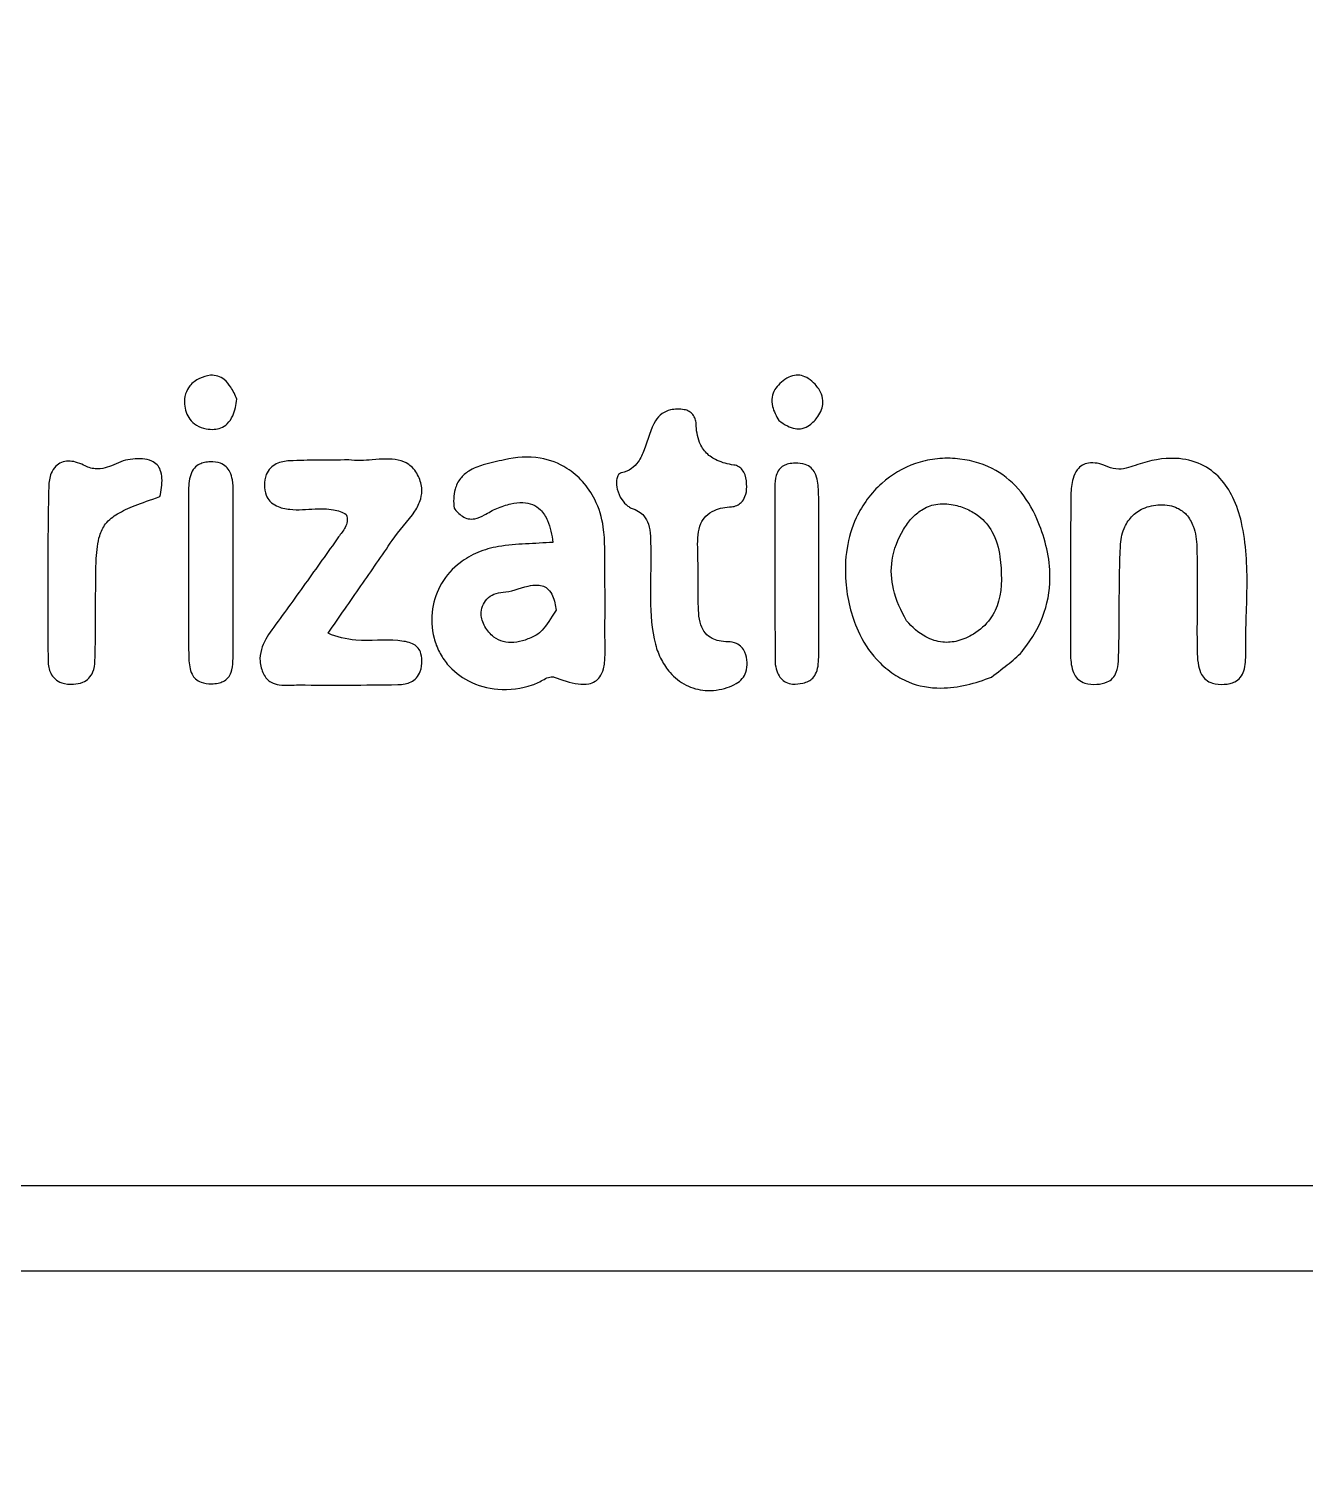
# Model space of a CAD drawing. Header units: millimetres. Extents: x 2.6 to 86.5, y 0.9 to 53.3.
# Drawn here: x 18.772 to 22.526, y 9.549 to 13.784 of the extents above; entities that cross this region are included whole.
import ezdxf

# ---------------------------------------------------------------- set-up
doc = ezdxf.new("R2010")
doc.units = ezdxf.units.MM
doc.layers.get('0').update_dxf_attribs({"linetype": 'CONTINUOUS'})

msp = doc.modelspace()

# ---------------------------------------------------------------- linework, layer by layer
for points in [[(4.7363, 52.7133), (52.0401, 52.7133, 1), (52.0401, 52.9633), (4.7363, 52.9633, 0.414214), (2.6113, 50.8383), (2.6113, 3.2044, 0.414214), (4.7363, 1.0794), (42.4345, 1.0794, 1), (42.4345, 1.3294), (4.7363, 1.3294, -0.414214), (2.8613, 3.2044), (2.8613, 10.9025, 0.30371), (4.0168, 10.1293), (23.9106, 10.1293, 0.414214), (25.1606, 11.3793), (25.1606, 33.4383, 0.414214), (23.9106, 34.6883), (4.0168, 34.6883, 0.30371), (2.8613, 33.9151), (2.8613, 50.8383, -0.414214)], [(23.9106, 10.3793), (4.0168, 10.3793, -0.414214), (3.0168, 11.3793), (3.0168, 33.4383, -0.414214), (4.0168, 34.4383), (23.9106, 34.4383, -0.414214), (24.9106, 33.4383), (24.9106, 11.3793, -0.414214)]]:
    msp.add_lwpolyline(points, format="xyb", close=True)
for points, knots in [([(19.2743, 12.7547), (19.2688, 12.7521), (19.2636, 12.7489), (19.2541, 12.7417), (19.2499, 12.7376), (19.2403, 12.7261), (19.236, 12.7181), (19.2302, 12.6997), (19.2293, 12.6896), (19.2302, 12.6794)], [-0.009389967, -0.009389967, -0.009389967, -0.009389967, -0.007563828, -0.007563828, -0.005805383, -0.005805383, -0.003063871, -0.003063871, 0, 0, 0, 0]), ([(19.3842, 12.6941), (19.3792, 12.7061), (19.3733, 12.7186), (19.3607, 12.7376), (19.3544, 12.7453), (19.3414, 12.7558), (19.3353, 12.7593), (19.3214, 12.7639), (19.314, 12.7646), (19.2954, 12.7632), (19.2843, 12.7595), (19.2743, 12.7547)], [-0.01454109, -0.01454109, -0.01454109, -0.01454109, -0.01061822, -0.01061822, -0.00772365, -0.00772365, -0.00560938, -0.00560938, -0.00334898, -0.00334898, 0, 0, 0, 0]), ([(21.0015, 12.7552), (20.9941, 12.7507), (20.9869, 12.7455), (20.975, 12.7344), (20.97, 12.7285), (20.962, 12.7151), (20.9592, 12.7078), (20.9565, 12.6908), (20.9572, 12.6817), (20.9628, 12.6581), (20.9702, 12.6439), (20.9784, 12.6314)], [-0.01451699, -0.01451699, -0.01451699, -0.01451699, -0.01192327, -0.01192327, -0.00963472, -0.00963472, -0.0072578, -0.0072578, -0.00448949, -0.00448949, 0, 0, 0, 0]), ([(21.0843, 12.7376), (21.0785, 12.7439), (21.0719, 12.7498), (21.0584, 12.7584), (21.0516, 12.7615), (21.0377, 12.7647), (21.031, 12.7649), (21.0162, 12.7626), (21.0085, 12.7595), (21.0015, 12.7552)], [-0.009331667, -0.009331667, -0.009331667, -0.009331667, -0.006753479, -0.006753479, -0.004521427, -0.004521427, -0.002479869, -0.002479869, 0, 0, 0, 0]), ([(21.0928, 12.6429), (21.0973, 12.6492), (21.1011, 12.656), (21.1061, 12.6699), (21.1075, 12.6766), (21.1079, 12.6921), (21.1063, 12.7004), (21.099, 12.7193), (21.0923, 12.7291), (21.0843, 12.7376)], [-0.01048718, -0.01048718, -0.01048718, -0.01048718, -0.00815901, -0.00815901, -0.00607184, -0.00607184, -0.00349734, -0.00349734, 0, 0, 0, 0]), ([(19.2302, 12.6794), (19.2309, 12.6712), (19.2326, 12.6631), (19.2378, 12.6482), (19.2413, 12.6414), (19.2511, 12.6279), (19.2576, 12.6218), (19.2739, 12.6116), (19.2836, 12.6082), (19.2938, 12.6066)], [-0.01055003, -0.01055003, -0.01055003, -0.01055003, -0.00808825, -0.00808825, -0.00579255, -0.00579255, -0.00308259, -0.00308259, 0, 0, 0, 0]), ([(19.2938, 12.6066), (19.3015, 12.6053), (19.3095, 12.6047), (19.3241, 12.6057), (19.3307, 12.607), (19.3441, 12.6122), (19.3504, 12.6163), (19.3627, 12.6282), (19.3679, 12.6363), (19.3787, 12.66), (19.3822, 12.6777), (19.3842, 12.6941)], [-0.01441524, -0.01441524, -0.01441524, -0.01441524, -0.0120624, -0.0120624, -0.01005225, -0.01005225, -0.00778134, -0.00778134, -0.00494446, -0.00494446, 0, 0, 0, 0]), ([(20.6997, 12.663), (20.6863, 12.6648), (20.6722, 12.6652), (20.6503, 12.6601), (20.6422, 12.6566), (20.627, 12.6457), (20.6207, 12.6386), (20.6001, 12.6066), (20.5932, 12.5739), (20.5775, 12.5324), (20.5718, 12.5199), (20.5585, 12.5015), (20.5521, 12.4948), (20.5356, 12.4834), (20.5259, 12.4795), (20.5155, 12.4773)], [-0.03015481, -0.03015481, -0.03015481, -0.03015481, -0.02564763, -0.02564763, -0.02264094, -0.02264094, -0.019425, -0.019425, -0.00997522, -0.00997522, -0.00601168, -0.00601168, -0.00318468, -0.00318468, 0, 0, 0, 0]), ([(20.7347, 12.6217), (20.7346, 12.6265), (20.7337, 12.6313), (20.7304, 12.6404), (20.7281, 12.6446), (20.7219, 12.6523), (20.7181, 12.6556), (20.7094, 12.6606), (20.7047, 12.6623), (20.6997, 12.663)], [-0.005920125, -0.005920125, -0.005920125, -0.005920125, -0.004464418, -0.004464418, -0.003022826, -0.003022826, -0.001516297, -0.001516297, 0, 0, 0, 0]), ([(20.8452, 12.5002), (20.8286, 12.5026), (20.8115, 12.5068), (20.7848, 12.5192), (20.7744, 12.526), (20.7564, 12.5442), (20.7496, 12.5549), (20.7378, 12.5841), (20.7352, 12.6032), (20.7347, 12.6217)], [-0.01823565, -0.01823565, -0.01823565, -0.01823565, -0.01318243, -0.01318243, -0.00942132, -0.00942132, -0.00555402, -0.00555402, 0, 0, 0, 0]), ([(20.9784, 12.6314), (20.986, 12.6252), (20.9943, 12.6194), (21.0102, 12.6114), (21.0178, 12.6086), (21.0327, 12.6061), (21.0398, 12.6062), (21.0545, 12.6094), (21.0615, 12.6128), (21.0777, 12.6241), (21.0859, 12.6334), (21.0928, 12.6429)], [-0.01336683, -0.01336683, -0.01336683, -0.01336683, -0.0104286, -0.0104286, -0.00804236, -0.00804236, -0.00589545, -0.00589545, -0.00353633, -0.00353633, 0, 0, 0, 0]), ([(18.9335, 12.4995), (18.926, 12.5034), (18.9179, 12.5067), (18.9027, 12.5107), (18.8954, 12.5117), (18.8813, 12.5114), (18.8745, 12.5101), (18.8619, 12.5049), (18.8564, 12.5011), (18.8458, 12.4905), (18.8414, 12.4834), (18.8331, 12.4634), (18.8311, 12.4496), (18.8308, 12.4362)], [-0.01540837, -0.01540837, -0.01540837, -0.01540837, -0.01284097, -0.01284097, -0.01065009, -0.01065009, -0.00857237, -0.00857237, -0.00652897, -0.00652897, -0.00402459, -0.00402459, 0, 0, 0, 0]), ([(19.05, 12.5127), (19.0303, 12.5044), (19.0135, 12.4962), (18.9871, 12.4895), (18.9776, 12.4883), (18.9555, 12.4901), (18.9442, 12.494), (18.9335, 12.4995)], [-0.01169504, -0.01169504, -0.01169504, -0.01169504, -0.00657129, -0.00657129, -0.00360672, -0.00360672, 0, 0, 0, 0]), ([(19.1578, 12.4072), (19.1618, 12.4243), (19.1649, 12.4439), (19.1634, 12.4697), (19.1619, 12.4779), (19.1567, 12.4911), (19.1536, 12.4963), (19.1452, 12.5055), (19.1399, 12.5091), (19.1254, 12.5159), (19.1157, 12.5177), (19.088, 12.5195), (19.0677, 12.5165), (19.05, 12.5127)], [-0.01969853, -0.01969853, -0.01969853, -0.01969853, -0.01442976, -0.01442976, -0.01200572, -0.01200572, -0.01020325, -0.01020325, -0.0082778, -0.0082778, -0.00543733, -0.00543733, 0, 0, 0, 0]), ([(19.3065, 12.5094), (19.3005, 12.5093), (19.2945, 12.5088), (19.2838, 12.5064), (19.279, 12.5048), (19.2687, 12.4997), (19.2636, 12.4958), (19.2545, 12.4853), (19.251, 12.4787), (19.2431, 12.456), (19.2421, 12.4372), (19.242, 12.4187)], [-0.013914, -0.013914, -0.013914, -0.013914, -0.01191936, -0.01191936, -0.01023524, -0.01023524, -0.008051, -0.008051, -0.00555648, -0.00555648, 0, 0, 0, 0]), ([(19.3734, 12.4216), (19.3734, 12.4329), (19.3729, 12.4451), (19.3695, 12.4646), (19.3671, 12.4729), (19.3605, 12.4859), (19.357, 12.4908), (19.3477, 12.4996), (19.342, 12.5029), (19.3265, 12.5086), (19.3163, 12.5096), (19.3065, 12.5094)], [-0.01272264, -0.01272264, -0.01272264, -0.01272264, -0.00929958, -0.00929958, -0.00678258, -0.00678258, -0.00494466, -0.00494466, -0.00295842, -0.00295842, 0, 0, 0, 0]), ([(19.5393, 12.5124), (19.526, 12.5118), (19.5122, 12.5094), (19.4936, 12.5005), (19.4877, 12.4965), (19.4774, 12.4858), (19.4734, 12.4794), (19.4668, 12.4624), (19.4654, 12.4516), (19.4655, 12.441)], [-0.01164122, -0.01164122, -0.01164122, -0.01164122, -0.00764813, -0.00764813, -0.00546607, -0.00546607, -0.00318651, -0.00318651, 0, 0, 0, 0]), ([(19.7129, 12.5151), (19.6806, 12.5147), (19.6504, 12.5147), (19.5948, 12.5142), (19.5669, 12.5137), (19.5393, 12.5124)], [-0.0169773, -0.0169773, -0.0169773, -0.0169773, -0.00829516, -0.00829516, 0, 0, 0, 0]), ([(19.9157, 12.4711), (19.9124, 12.4776), (19.9084, 12.4836), (19.8994, 12.494), (19.8947, 12.4983), (19.8801, 12.5084), (19.8699, 12.5123), (19.8358, 12.5197), (19.8094, 12.5175), (19.7596, 12.5139), (19.7357, 12.5122), (19.7129, 12.5151)], [-0.02400943, -0.02400943, -0.02400943, -0.02400943, -0.02144475, -0.02144475, -0.01916728, -0.01916728, -0.01521066, -0.01521066, -0.00687794, -0.00687794, 0, 0, 0, 0]), ([(20.1708, 12.5156), (20.1509, 12.511), (20.1291, 12.5069), (20.0941, 12.4964), (20.0792, 12.4906), (20.0568, 12.4764), (20.0485, 12.4693), (20.0342, 12.451), (20.0291, 12.4403), (20.021, 12.4109), (20.0208, 12.3917), (20.0227, 12.3734)], [-0.02337522, -0.02337522, -0.02337522, -0.02337522, -0.01705004, -0.01705004, -0.01242133, -0.01242133, -0.00911867, -0.00911867, -0.00550277, -0.00550277, 0, 0, 0, 0]), ([(20.4365, 12.3988), (20.4268, 12.4177), (20.4149, 12.4354), (20.3873, 12.4664), (20.3719, 12.4796), (20.3308, 12.5055), (20.3044, 12.5153), (20.2414, 12.5259), (20.2055, 12.5235), (20.1708, 12.5156)], [-0.03174371, -0.03174371, -0.03174371, -0.03174371, -0.02534575, -0.02534575, -0.01923812, -0.01923812, -0.0107066, -0.0107066, 0, 0, 0, 0]), ([(20.8836, 12.4363), (20.8835, 12.4478), (20.8823, 12.4603), (20.8766, 12.4765), (20.874, 12.4815), (20.8677, 12.4896), (20.8643, 12.4926), (20.8557, 12.4978), (20.8506, 12.4994), (20.8452, 12.5002)], [-0.008156141, -0.008156141, -0.008156141, -0.008156141, -0.004690049, -0.004690049, -0.003018819, -0.003018819, -0.001620967, -0.001620967, 0, 0, 0, 0]), ([(21.0257, 12.5057), (21.0192, 12.5056), (21.0126, 12.5049), (21.0012, 12.5021), (20.9962, 12.5003), (20.9865, 12.4948), (20.9822, 12.4912), (20.9747, 12.4814), (20.972, 12.4755), (20.9641, 12.4488), (20.9668, 12.4231), (20.9666, 12.4009)], [-0.01416399, -0.01416399, -0.01416399, -0.01416399, -0.01213366, -0.01213366, -0.01048512, -0.01048512, -0.0086819, -0.0086819, -0.00664368, -0.00664368, 0, 0, 0, 0]), ([(21.0951, 12.4069), (21.095, 12.4212), (21.0946, 12.4378), (21.0904, 12.4607), (21.0879, 12.4692), (21.0811, 12.4822), (21.0775, 12.4872), (21.0679, 12.496), (21.0622, 12.4993), (21.0463, 12.5051), (21.0358, 12.506), (21.0257, 12.5057)], [-0.01391448, -0.01391448, -0.01391448, -0.01391448, -0.00945964, -0.00945964, -0.0069154, -0.0069154, -0.0050529, -0.0050529, -0.0030299, -0.0030299, 0, 0, 0, 0]), ([(21.4965, 12.5192), (21.4766, 12.5208), (21.4565, 12.5203), (21.4173, 12.5153), (21.3983, 12.5109), (21.3431, 12.4919), (21.3096, 12.472), (21.2491, 12.4179), (21.2239, 12.3834), (21.2056, 12.345)], [-0.03632896, -0.03632896, -0.03632896, -0.03632896, -0.0302988, -0.0302988, -0.02442596, -0.02442596, -0.01275339, -0.01275339, 0, 0, 0, 0]), ([(21.7367, 12.3418), (21.7228, 12.3737), (21.7049, 12.4038), (21.66, 12.4547), (21.6344, 12.475), (21.5711, 12.5072), (21.5344, 12.5163), (21.4965, 12.5192)], [-0.03177396, -0.03177396, -0.03177396, -0.03177396, -0.02132793, -0.02132793, -0.01140419, -0.01140419, 0, 0, 0, 0]), ([(21.9459, 12.4951), (21.9358, 12.4994), (21.925, 12.5031), (21.9058, 12.5067), (21.897, 12.5072), (21.8822, 12.505), (21.8761, 12.5029), (21.8646, 12.4963), (21.8597, 12.4917), (21.8498, 12.4787), (21.8459, 12.4696), (21.8387, 12.4454), (21.8371, 12.4286), (21.8369, 12.4128)], [-0.01743145, -0.01743145, -0.01743145, -0.01743145, -0.01413235, -0.01413235, -0.01156943, -0.01156943, -0.00962019, -0.00962019, -0.00758803, -0.00758803, -0.00471224, -0.00471224, 0, 0, 0, 0]), ([(22.0333, 12.5016), (22.0237, 12.4983), (22.015, 12.4951), (21.9966, 12.4898), (21.9874, 12.488), (21.9665, 12.4882), (21.9561, 12.4907), (21.9459, 12.4951)], [-0.008972935, -0.008972935, -0.008972935, -0.008972935, -0.006200824, -0.006200824, -0.003302757, -0.003302757, 0, 0, 0, 0]), ([(22.3384, 12.331), (22.3326, 12.3563), (22.3245, 12.3813), (22.3033, 12.4249), (22.2909, 12.444), (22.2597, 12.4778), (22.2413, 12.4917), (22.1968, 12.5127), (22.1718, 12.5183), (22.108, 12.5214), (22.0695, 12.5138), (22.0333, 12.5016)], [-0.04082199, -0.04082199, -0.04082199, -0.04082199, -0.03303432, -0.03303432, -0.02623887, -0.02623887, -0.01920275, -0.01920275, -0.01144222, -0.01144222, 0, 0, 0, 0]), ([(19.8409, 12.2782), (19.8603, 12.3069), (19.8887, 12.3345), (19.9149, 12.3757), (19.9211, 12.3878), (19.9276, 12.4113), (19.9287, 12.422), (19.9264, 12.4465), (19.9221, 12.4592), (19.9157, 12.4711)], [-0.02199952, -0.02199952, -0.02199952, -0.02199952, -0.01135154, -0.01135154, -0.00734622, -0.00734622, -0.00405431, -0.00405431, 0, 0, 0, 0]), ([(20.5155, 12.4773), (20.5143, 12.4771), (20.5132, 12.4767), (20.5111, 12.4757), (20.5102, 12.4751), (20.5073, 12.4728), (20.5058, 12.4709), (20.5025, 12.4649), (20.5013, 12.4603), (20.4995, 12.4471), (20.5006, 12.4375), (20.5053, 12.4182), (20.5098, 12.4078), (20.5209, 12.3914), (20.527, 12.3848), (20.5343, 12.3795)], [-0.01153805, -0.01153805, -0.01153805, -0.01153805, -0.0111725, -0.0111725, -0.0108126, -0.0108126, -0.01005183, -0.01005183, -0.00868406, -0.00868406, -0.0059428, -0.0059428, -0.00267827, -0.00267827, 0, 0, 0, 0]), ([(18.8308, 12.4362), (18.829, 12.3509), (18.8282, 12.2657), (18.8278, 12.0952), (18.8282, 12.01), (18.8289, 11.9247)], [-0.05114756, -0.05114756, -0.05114756, -0.05114756, -0.02557479, -0.02557479, 0, 0, 0, 0]), ([(19.242, 12.4187), (19.2418, 12.3582), (19.2418, 12.2975), (19.2419, 12.1761), (19.242, 12.1129), (19.2421, 12.0476)], [-0.0387894, -0.0387894, -0.0387894, -0.0387894, -0.01959155, -0.01959155, 0, 0, 0, 0]), ([(19.3728, 11.9576), (19.3734, 12.0349), (19.3736, 12.1123), (19.3737, 12.267), (19.3735, 12.3443), (19.3734, 12.4216)], [-0.04640461, -0.04640461, -0.04640461, -0.04640461, -0.0232026, -0.0232026, 0, 0, 0, 0]), ([(19.4655, 12.441), (19.4656, 12.4311), (19.4669, 12.421), (19.4729, 12.4049), (19.4766, 12.3988), (19.4869, 12.3876), (19.4935, 12.3832), (19.5127, 12.3742), (19.5266, 12.3714), (19.5396, 12.3699)], [-0.01138727, -0.01138727, -0.01138727, -0.01138727, -0.00844559, -0.00844559, -0.00629238, -0.00629238, -0.00391123, -0.00391123, 0, 0, 0, 0]), ([(20.8388, 12.3774), (20.8443, 12.3777), (20.8497, 12.3789), (20.8596, 12.3834), (20.8638, 12.3865), (20.8723, 12.3951), (20.8758, 12.4009), (20.8821, 12.4164), (20.8836, 12.4264), (20.8836, 12.4363)], [-0.008297689, -0.008297689, -0.008297689, -0.008297689, -0.006610146, -0.006610146, -0.005023327, -0.005023327, -0.002968854, -0.002968854, 0, 0, 0, 0]), ([(21.8369, 12.4128), (21.8361, 12.3371), (21.8356, 12.2613), (21.8352, 12.1098), (21.8352, 12.034), (21.8354, 11.9583)], [-0.04545883, -0.04545883, -0.04545883, -0.04545883, -0.02272956, -0.02272956, 0, 0, 0, 0]), ([(18.9689, 12.1326), (18.9689, 12.1449), (18.9691, 12.1962), (18.9721, 12.2493), (18.9747, 12.2726), (18.9847, 12.3048), (18.9901, 12.3163), (19.0079, 12.3393), (19.0202, 12.3488), (19.0613, 12.3733), (19.101, 12.3876), (19.1578, 12.4072)], [-0.0584575, -0.0584575, -0.0584575, -0.0584575, -0.04526627, -0.04526627, -0.03395849, -0.03395849, -0.02668847, -0.02668847, -0.01803819, -0.01803819, 0, 0, 0, 0]), ([(19.5396, 12.3699), (19.5642, 12.3671), (19.5892, 12.3697), (19.632, 12.3717), (19.6504, 12.3719), (19.6817, 12.3661), (19.6942, 12.3616), (19.7059, 12.3546)], [-0.01707216, -0.01707216, -0.01707216, -0.01707216, -0.00950666, -0.00950666, -0.00410824, -0.00410824, 0, 0, 0, 0]), ([(20.0227, 12.3734), (20.0295, 12.3645), (20.0377, 12.3556), (20.0526, 12.346), (20.0584, 12.3434), (20.071, 12.3408), (20.0773, 12.341), (20.0935, 12.3441), (20.1032, 12.3487), (20.1242, 12.3598), (20.1361, 12.3675), (20.1485, 12.3725)], [-0.01369676, -0.01369676, -0.01369676, -0.01369676, -0.01050561, -0.01050561, -0.00867813, -0.00867813, -0.00687185, -0.00687185, -0.00401797, -0.00401797, 0, 0, 0, 0]), ([(20.1485, 12.3725), (20.1619, 12.3779), (20.1761, 12.3828), (20.2017, 12.3886), (20.2137, 12.3902), (20.2352, 12.3894), (20.2447, 12.3877), (20.2624, 12.3804), (20.2701, 12.3752), (20.2857, 12.3596), (20.2924, 12.3485), (20.3061, 12.3171), (20.3109, 12.2939), (20.3137, 12.2727)], [-0.02370401, -0.02370401, -0.02370401, -0.02370401, -0.01939998, -0.01939998, -0.01589075, -0.01589075, -0.01301068, -0.01301068, -0.01019936, -0.01019936, -0.00643155, -0.00643155, 0, 0, 0, 0]), ([(20.4663, 12.1938), (20.4663, 12.2356), (20.4676, 12.2768), (20.4574, 12.3462), (20.4497, 12.3731), (20.4365, 12.3988)], [-0.0209778, -0.0209778, -0.0209778, -0.0209778, -0.00865841, -0.00865841, 0, 0, 0, 0]), ([(20.5343, 12.3795), (20.5358, 12.3784), (20.5374, 12.3772), (20.5406, 12.375), (20.5423, 12.3741), (20.5441, 12.3735)], [-0.001162398, -0.001162398, -0.001162398, -0.001162398, -0.000569696, -0.000569696, 0, 0, 0, 0]), ([(20.5441, 12.3735), (20.5517, 12.3711), (20.559, 12.3679), (20.5714, 12.36), (20.5766, 12.3556), (20.5871, 12.3432), (20.5913, 12.335), (20.6012, 12.3046), (20.6011, 12.2782), (20.6011, 12.2492)], [-0.01798132, -0.01798132, -0.01798132, -0.01798132, -0.01493442, -0.01493442, -0.01231521, -0.01231521, -0.00869657, -0.00869657, 0, 0, 0, 0]), ([(20.7402, 12.2182), (20.7398, 12.2449), (20.7379, 12.2704), (20.7421, 12.3061), (20.7445, 12.3175), (20.7525, 12.3361), (20.7572, 12.3434), (20.7704, 12.3572), (20.779, 12.3627), (20.804, 12.3736), (20.8219, 12.3764), (20.8388, 12.3774)], [-0.02149079, -0.02149079, -0.02149079, -0.02149079, -0.01415936, -0.01415936, -0.01075881, -0.01075881, -0.00813225, -0.00813225, -0.00506661, -0.00506661, 0, 0, 0, 0]), ([(20.9666, 12.4009), (20.9659, 12.3208), (20.9658, 12.241), (20.9662, 12.0786), (20.9668, 11.9924), (20.9674, 11.9129)], [-0.04701755, -0.04701755, -0.04701755, -0.04701755, -0.02385321, -0.02385321, 0, 0, 0, 0]), ([(21.0952, 11.9415), (21.0955, 12.019), (21.0957, 12.0966), (21.0956, 12.2518), (21.0954, 12.3293), (21.0951, 12.4069)], [-0.04654375, -0.04654375, -0.04654375, -0.04654375, -0.02327187, -0.02327187, 0, 0, 0, 0]), ([(21.3449, 12.3108), (21.3518, 12.3224), (21.3598, 12.3335), (21.3775, 12.3527), (21.3871, 12.361), (21.4106, 12.3758), (21.4244, 12.3814), (21.4564, 12.3875), (21.4738, 12.3868), (21.4908, 12.3832)], [-0.01763277, -0.01763277, -0.01763277, -0.01763277, -0.0135755, -0.0135755, -0.00978025, -0.00978025, -0.0052371, -0.0052371, 0, 0, 0, 0]), ([(21.4908, 12.3832), (21.505, 12.3802), (21.5188, 12.3759), (21.5441, 12.3646), (21.5555, 12.3579), (21.582, 12.3372), (21.5949, 12.3219), (21.6175, 12.2813), (21.6246, 12.2559), (21.6279, 12.23)], [-0.02226225, -0.02226225, -0.02226225, -0.02226225, -0.01793209, -0.01793209, -0.01393716, -0.01393716, -0.007838, -0.007838, 0, 0, 0, 0]), ([(21.9824, 12.261), (21.9832, 12.2788), (21.9865, 12.2966), (21.9986, 12.326), (22.0059, 12.3379), (22.0251, 12.3584), (22.0365, 12.3664), (22.065, 12.3792), (22.0819, 12.3824), (22.0991, 12.3829)], [-0.01894158, -0.01894158, -0.01894158, -0.01894158, -0.01360052, -0.01360052, -0.00938695, -0.00938695, -0.00515282, -0.00515282, 0, 0, 0, 0]), ([(22.0991, 12.3829), (22.1083, 12.3831), (22.1176, 12.3826), (22.1347, 12.3794), (22.1424, 12.3771), (22.1599, 12.3689), (22.1687, 12.3624), (22.1853, 12.3443), (22.1918, 12.3325), (22.2037, 12.3007), (22.2066, 12.2792), (22.2072, 12.2585)], [-0.01877504, -0.01877504, -0.01877504, -0.01877504, -0.01599607, -0.01599607, -0.01356485, -0.01356485, -0.01020305, -0.01020305, -0.0061947, -0.0061947, 0, 0, 0, 0]), ([(19.7059, 12.3546), (19.708, 12.3478), (19.7089, 12.3408), (19.7075, 12.3277), (19.7057, 12.3222), (19.6978, 12.3065), (19.6898, 12.2976), (19.6833, 12.2885)], [-0.007215577, -0.007215577, -0.007215577, -0.007215577, -0.005127401, -0.005127401, -0.00335925, -0.00335925, 0, 0, 0, 0]), ([(21.2056, 12.345), (21.1922, 12.3168), (21.1834, 12.2861), (21.1734, 12.2228), (21.1724, 12.1894), (21.1786, 12.1074), (21.1905, 12.0574), (21.2245, 11.982), (21.2426, 11.9529), (21.2654, 11.9286)], [-0.04388267, -0.04388267, -0.04388267, -0.04388267, -0.03453821, -0.03453821, -0.02475032, -0.02475032, -0.01000702, -0.01000702, 0, 0, 0, 0]), ([(21.6979, 11.9573), (21.7241, 11.9905), (21.745, 12.027), (21.771, 12.1043), (21.7764, 12.1426), (21.7735, 12.2372), (21.7588, 12.2911), (21.7367, 12.3418)], [-0.04105705, -0.04105705, -0.04105705, -0.04105705, -0.02837475, -0.02837475, -0.01658724, -0.01658724, 0, 0, 0, 0]), ([(22.351, 11.9477), (22.3501, 12.0116), (22.3542, 12.0758), (22.3555, 12.2046), (22.3528, 12.268), (22.3384, 12.331)], [-0.03849866, -0.03849866, -0.03849866, -0.03849866, -0.01937067, -0.01937067, 0, 0, 0, 0]), ([(19.6833, 12.2885), (19.6507, 12.2428), (19.6181, 12.197), (19.5527, 12.1057), (19.5198, 12.0602), (19.4867, 12.0148)], [-0.03369605, -0.03369605, -0.03369605, -0.03369605, -0.01684789, -0.01684789, 0, 0, 0, 0]), ([(21.3538, 12.0421), (21.337, 12.071), (21.3229, 12.1022), (21.3085, 12.163), (21.3068, 12.1913), (21.316, 12.2524), (21.3281, 12.2826), (21.3449, 12.3108)], [-0.02856471, -0.02856471, -0.02856471, -0.02856471, -0.01851117, -0.01851117, -0.00983379, -0.00983379, 0, 0, 0, 0]), ([(19.6522, 12.005), (19.6854, 12.0529), (19.7177, 12.0993), (19.7796, 12.1886), (19.8105, 12.2333), (19.8409, 12.2782)], [-0.03283192, -0.03283192, -0.03283192, -0.03283192, -0.01625803, -0.01625803, 0, 0, 0, 0]), ([(20.1537, 12.2602), (20.1326, 12.2568), (20.112, 12.2511), (20.074, 12.2349), (20.0567, 12.225), (20.0188, 12.196), (20.0002, 12.1754), (19.9725, 12.1287), (19.9634, 12.1034), (19.9551, 12.0482), (19.9569, 12.0191), (19.9641, 11.9908)], [-0.03750036, -0.03750036, -0.03750036, -0.03750036, -0.03109917, -0.03109917, -0.02510715, -0.02510715, -0.01679013, -0.01679013, -0.00875897, -0.00875897, 0, 0, 0, 0]), ([(20.3137, 12.2727), (20.287, 12.2707), (20.2601, 12.2697), (20.2067, 12.2666), (20.18, 12.2644), (20.1537, 12.2602)], [-0.01606404, -0.01606404, -0.01606404, -0.01606404, -0.0080101, -0.0080101, 0, 0, 0, 0]), ([(20.6011, 12.2492), (20.6019, 12.1995), (20.5997, 12.1521), (20.6006, 12.0612), (20.6037, 12.0166), (20.6152, 11.9727)], [-0.02737903, -0.02737903, -0.02737903, -0.02737903, -0.01361455, -0.01361455, 0, 0, 0, 0]), ([(21.9776, 11.9581), (21.9789, 12.0086), (21.9789, 12.0591), (21.9795, 12.1601), (21.98, 12.2106), (21.9824, 12.261)], [-0.03030757, -0.03030757, -0.03030757, -0.03030757, -0.01514356, -0.01514356, 0, 0, 0, 0]), ([(22.2072, 12.2585), (22.2083, 12.2172), (22.2084, 12.1757), (22.2081, 12.0928), (22.2076, 12.0487), (22.2076, 12.0028)], [-0.02713525, -0.02713525, -0.02713525, -0.02713525, -0.01376764, -0.01376764, 0, 0, 0, 0]), ([(20.741, 12.102), (20.741, 12.1214), (20.741, 12.1407), (20.7407, 12.1794), (20.7405, 12.1988), (20.7402, 12.2182)], [-0.01161405, -0.01161405, -0.01161405, -0.01161405, -0.00580694, -0.00580694, 0, 0, 0, 0]), ([(21.6279, 12.23), (21.6336, 12.1849), (21.6353, 12.14), (21.6191, 12.081), (21.6111, 12.0635), (21.5864, 12.0293), (21.5697, 12.0146), (21.5504, 12.0028)], [-0.02508898, -0.02508898, -0.02508898, -0.02508898, -0.01264527, -0.01264527, -0.0067698, -0.0067698, 0, 0, 0, 0]), ([(20.4664, 12.0308), (20.4673, 12.058), (20.4673, 12.0851), (20.4668, 12.1394), (20.4663, 12.1666), (20.4663, 12.1938)], [-0.01628807, -0.01628807, -0.01628807, -0.01628807, -0.00814811, -0.00814811, 0, 0, 0, 0]), ([(18.9667, 11.9234), (18.9679, 11.9582), (18.9684, 11.9931), (18.9688, 12.0628), (18.9687, 12.0977), (18.9689, 12.1326)], [-0.02092373, -0.02092373, -0.02092373, -0.02092373, -0.01046357, -0.01046357, 0, 0, 0, 0]), ([(20.1138, 12.0249), (20.1104, 12.0307), (20.1076, 12.037), (20.1039, 12.0493), (20.1029, 12.0552), (20.1025, 12.0695), (20.1038, 12.0775), (20.1095, 12.0928), (20.1139, 12.0997), (20.1254, 12.1118), (20.1325, 12.1167), (20.1486, 12.1238), (20.1576, 12.1258), (20.1668, 12.126)], [-0.01408148, -0.01408148, -0.01408148, -0.01408148, -0.01204536, -0.01204536, -0.01022343, -0.01022343, -0.00777264, -0.00777264, -0.0053104, -0.0053104, -0.00274569, -0.00274569, 0, 0, 0, 0]), ([(20.1668, 12.126), (20.1879, 12.1265), (20.2151, 12.1382), (20.2499, 12.1459), (20.2596, 12.1474), (20.2746, 12.1467), (20.2804, 12.1457), (20.2911, 12.1414), (20.2958, 12.1384), (20.3055, 12.1291), (20.3096, 12.1225), (20.3185, 12.1025), (20.3214, 12.0871), (20.3229, 12.0731)], [-0.02064638, -0.02064638, -0.02064638, -0.02064638, -0.01268764, -0.01268764, -0.00994992, -0.00994992, -0.00820818, -0.00820818, -0.00650453, -0.00650453, -0.00422099, -0.00422099, 0, 0, 0, 0]), ([(20.3229, 12.0731), (20.3065, 12.0482), (20.2951, 12.0283), (20.2769, 12.0087), (20.2711, 12.0037), (20.2644, 12)], [-0.008068986, -0.008068986, -0.008068986, -0.008068986, -0.002312937, -0.002312937, 0, 0, 0, 0]), ([(20.8282, 11.98), (20.8195, 11.9802), (20.8107, 11.9811), (20.7952, 11.9846), (20.7884, 11.9869), (20.7743, 11.994), (20.7676, 11.9991), (20.756, 12.0129), (20.7517, 12.0212), (20.7416, 12.0509), (20.741, 12.0762), (20.741, 12.102)], [-0.01965815, -0.01965815, -0.01965815, -0.01965815, -0.01660121, -0.01660121, -0.01407785, -0.01407785, -0.01104968, -0.01104968, -0.00773356, -0.00773356, 0, 0, 0, 0]), ([(19.2421, 12.0476), (19.2421, 12.0288), (19.242, 12.0119), (19.2419, 11.9837), (19.2419, 11.9691), (19.2423, 11.955)], [-0.008902547, -0.008902547, -0.008902547, -0.008902547, -0.004226886, -0.004226886, 0, 0, 0, 0]), ([(20.3174, 11.8764), (20.339, 11.8677), (20.3649, 11.8589), (20.3984, 11.8549), (20.4091, 11.8547), (20.4257, 11.858), (20.432, 11.8603), (20.4432, 11.8673), (20.4477, 11.8717), (20.4564, 11.8839), (20.4596, 11.892), (20.4716, 11.9361), (20.4649, 11.9875), (20.4664, 12.0308)], [-0.03233576, -0.03233576, -0.03233576, -0.03233576, -0.02411241, -0.02411241, -0.02055482, -0.02055482, -0.0182152, -0.0182152, -0.01595976, -0.01595976, -0.0130034, -0.0130034, 0, 0, 0, 0]), ([(21.5504, 12.0028), (21.5361, 11.9939), (21.5206, 11.9869), (21.4897, 11.9789), (21.4748, 11.9776), (21.4423, 11.9808), (21.4258, 11.9863), (21.3886, 12.0062), (21.3698, 12.0232), (21.3538, 12.0421)], [-0.02229234, -0.02229234, -0.02229234, -0.02229234, -0.01722963, -0.01722963, -0.01268419, -0.01268419, -0.00741588, -0.00741588, 0, 0, 0, 0]), ([(19.4867, 12.0148), (19.4742, 11.9976), (19.4623, 11.978), (19.453, 11.9459), (19.4515, 11.9344), (19.4532, 11.9096), (19.4569, 11.8972), (19.4627, 11.8855)], [-0.01393132, -0.01393132, -0.01393132, -0.01393132, -0.00746473, -0.00746473, -0.00393466, -0.00393466, 0, 0, 0, 0]), ([(19.8574, 11.9835), (19.818, 11.9871), (19.7775, 11.9819), (19.7051, 11.9875), (19.6787, 11.9934), (19.6522, 12.005)], [-0.02143062, -0.02143062, -0.02143062, -0.02143062, -0.00867144, -0.00867144, 0, 0, 0, 0]), ([(19.9641, 11.9908), (19.9677, 11.9767), (19.9729, 11.963), (19.986, 11.9374), (19.9939, 11.9256), (20.0202, 11.8942), (20.0414, 11.8775), (20.092, 11.8513), (20.1215, 11.8432), (20.1861, 11.8379), (20.2206, 11.8423), (20.2535, 11.853)], [-0.03629622, -0.03629622, -0.03629622, -0.03629622, -0.03187661, -0.03187661, -0.0275944, -0.0275944, -0.01950891, -0.01950891, -0.01037796, -0.01037796, 0, 0, 0, 0]), ([(20.2644, 12), (20.2539, 11.9942), (20.2429, 11.9891), (20.2211, 11.9816), (20.2101, 11.9789), (20.1885, 11.9771), (20.1779, 11.9778), (20.1576, 11.9832), (20.1483, 11.9878), (20.1292, 12.0024), (20.1207, 12.0132), (20.1138, 12.0249)], [-0.01731508, -0.01731508, -0.01731508, -0.01731508, -0.01373741, -0.01373741, -0.01039724, -0.01039724, -0.00721902, -0.00721902, -0.00407147, -0.00407147, 0, 0, 0, 0]), ([(22.2076, 12.0028), (22.2078, 11.9892), (22.2078, 11.9795), (22.208, 11.9619), (22.2082, 11.9534), (22.2084, 11.9451)], [-0.00557579, -0.00557579, -0.00557579, -0.00557579, -0.002501381, -0.002501381, 0, 0, 0, 0]), ([(19.2423, 11.955), (19.2427, 11.9386), (19.2427, 11.9216), (19.2468, 11.899), (19.2488, 11.8914), (19.2549, 11.8795), (19.2582, 11.875), (19.2671, 11.8666), (19.2727, 11.8634), (19.2885, 11.8576), (19.2993, 11.8566), (19.3096, 11.8567)], [-0.01361751, -0.01361751, -0.01361751, -0.01361751, -0.00900596, -0.00900596, -0.00673393, -0.00673393, -0.00502222, -0.00502222, -0.00308397, -0.00308397, 0, 0, 0, 0]), ([(19.3096, 11.8567), (19.316, 11.8568), (19.3226, 11.8573), (19.3341, 11.8596), (19.3392, 11.8612), (19.3493, 11.8661), (19.354, 11.8696), (19.3623, 11.8789), (19.3653, 11.8845), (19.3744, 11.91), (19.3726, 11.9351), (19.3728, 11.9576)], [-0.01462511, -0.01462511, -0.01462511, -0.01462511, -0.01251973, -0.01251973, -0.01080306, -0.01080306, -0.00884721, -0.00884721, -0.00675452, -0.00675452, 0, 0, 0, 0]), ([(19.928, 11.9257), (19.9278, 11.934), (19.9267, 11.9426), (19.9216, 11.9556), (19.9187, 11.9604), (19.9107, 11.9688), (19.9058, 11.972), (19.8883, 11.98), (19.8733, 11.982), (19.8574, 11.9835)], [-0.01198104, -0.01198104, -0.01198104, -0.01198104, -0.00897503, -0.00897503, -0.00694486, -0.00694486, -0.00477965, -0.00477965, 0, 0, 0, 0]), ([(20.6152, 11.9727), (20.6193, 11.9567), (20.6251, 11.9413), (20.6397, 11.9133), (20.6482, 11.9007), (20.6715, 11.8744), (20.6873, 11.8619), (20.7227, 11.8439), (20.7417, 11.8386), (20.7832, 11.8354), (20.805, 11.8385), (20.8259, 11.8454)], [-0.02804221, -0.02804221, -0.02804221, -0.02804221, -0.02310387, -0.02310387, -0.01856785, -0.01856785, -0.0125275, -0.0125275, -0.00660984, -0.00660984, 0, 0, 0, 0]), ([(20.8845, 11.9196), (20.8839, 11.9297), (20.8821, 11.9401), (20.8756, 11.9549), (20.8724, 11.9601), (20.8639, 11.969), (20.8588, 11.9724), (20.8453, 11.9783), (20.8367, 11.9797), (20.8282, 11.98)], [-0.009279174, -0.009279174, -0.009279174, -0.009279174, -0.006249095, -0.006249095, -0.004421851, -0.004421851, -0.002557656, -0.002557656, 0, 0, 0, 0]), ([(21.6034, 11.8763), (21.6219, 11.891), (21.6396, 11.9038), (21.6707, 11.9287), (21.6857, 11.9419), (21.6979, 11.9573)], [-0.01220276, -0.01220276, -0.01220276, -0.01220276, -0.00588629, -0.00588629, 0, 0, 0, 0]), ([(21.8354, 11.9583), (21.8355, 11.9408), (21.8358, 11.9229), (21.8408, 11.899), (21.8433, 11.891), (21.8503, 11.8782), (21.8542, 11.8732), (21.8646, 11.8644), (21.8709, 11.861), (21.8889, 11.8552), (21.9011, 11.8545), (21.9127, 11.8551)], [-0.01485034, -0.01485034, -0.01485034, -0.01485034, -0.01000302, -0.01000302, -0.0075441, -0.0075441, -0.00564221, -0.00564221, -0.00347144, -0.00347144, 0, 0, 0, 0]), ([(21.9127, 11.8551), (21.9232, 11.8556), (21.934, 11.8574), (21.9496, 11.8646), (21.955, 11.8682), (21.9642, 11.8782), (21.9677, 11.8841), (21.9778, 11.9103), (21.977, 11.9352), (21.9776, 11.9581)], [-0.01480394, -0.01480394, -0.01480394, -0.01480394, -0.01135058, -0.01135058, -0.00918086, -0.00918086, -0.0068901, -0.0068901, 0, 0, 0, 0]), ([(22.2084, 11.9451), (22.2088, 11.9334), (22.2098, 11.9209), (22.2141, 11.9006), (22.2169, 11.8919), (22.2246, 11.8783), (22.2287, 11.8731), (22.2395, 11.864), (22.246, 11.8606), (22.264, 11.8549), (22.2761, 11.8543), (22.2875, 11.855)], [-0.01387065, -0.01387065, -0.01387065, -0.01387065, -0.01032261, -0.01032261, -0.00765736, -0.00765736, -0.00565537, -0.00565537, -0.00343517, -0.00343517, 0, 0, 0, 0]), ([(22.2875, 11.855), (22.2934, 11.8553), (22.2993, 11.8561), (22.3098, 11.8588), (22.3146, 11.8605), (22.3251, 11.8659), (22.3303, 11.87), (22.3396, 11.881), (22.343, 11.8877), (22.3507, 11.9107), (22.3513, 11.9295), (22.351, 11.9477)], [-0.01368651, -0.01368651, -0.01368651, -0.01368651, -0.01176714, -0.01176714, -0.01014003, -0.01014003, -0.00791658, -0.00791658, -0.00545099, -0.00545099, 0, 0, 0, 0]), ([(18.8289, 11.9247), (18.8289, 11.9179), (18.8295, 11.9111), (18.8322, 11.8986), (18.8341, 11.8928), (18.84, 11.8811), (18.8442, 11.8756), (18.8552, 11.8658), (18.8619, 11.8621), (18.88, 11.8559), (18.8918, 11.8549), (18.9032, 11.8554)], [-0.01171716, -0.01171716, -0.01171716, -0.01171716, -0.00968557, -0.00968557, -0.00786597, -0.00786597, -0.0057555, -0.0057555, -0.00343373, -0.00343373, 0, 0, 0, 0]), ([(18.9032, 11.8554), (18.9128, 11.8558), (18.9226, 11.8574), (18.9378, 11.864), (18.9436, 11.8678), (18.9537, 11.8781), (18.9577, 11.8844), (18.9646, 11.9014), (18.9663, 11.9125), (18.9667, 11.9234)], [-0.01048875, -0.01048875, -0.01048875, -0.01048875, -0.0076012, -0.0076012, -0.00550496, -0.00550496, -0.0032596, -0.0032596, 0, 0, 0, 0]), ([(19.8572, 11.854), (19.8644, 11.854), (19.8717, 11.8546), (19.8849, 11.8573), (19.8909, 11.8592), (19.9025, 11.865), (19.9078, 11.8689), (19.9173, 11.8793), (19.9208, 11.8856), (19.9271, 11.903), (19.9282, 11.9146), (19.928, 11.9257)], [-0.01157563, -0.01157563, -0.01157563, -0.01157563, -0.009426, -0.009426, -0.0075433, -0.0075433, -0.00554304, -0.00554304, -0.00334245, -0.00334245, 0, 0, 0, 0]), ([(20.8259, 11.8454), (20.8349, 11.8484), (20.8441, 11.8521), (20.8591, 11.8609), (20.8654, 11.8657), (20.8754, 11.8773), (20.879, 11.8836), (20.8844, 11.9), (20.8851, 11.9098), (20.8845, 11.9196)], [-0.01036298, -0.01036298, -0.01036298, -0.01036298, -0.0075111, -0.0075111, -0.00515329, -0.00515329, -0.00292556, -0.00292556, 0, 0, 0, 0]), ([(20.9674, 11.9129), (20.9689, 11.9049), (20.971, 11.8967), (20.9768, 11.8831), (20.9801, 11.8774), (20.9884, 11.8677), (20.9932, 11.8638), (21.0048, 11.858), (21.0114, 11.8564), (21.0283, 11.855), (21.0388, 11.8563), (21.0486, 11.8584)], [-0.01129468, -0.01129468, -0.01129468, -0.01129468, -0.00884412, -0.00884412, -0.0069016, -0.0069016, -0.00503639, -0.00503639, -0.00299999, -0.00299999, 0, 0, 0, 0]), ([(21.0486, 11.8584), (21.0544, 11.8597), (21.0601, 11.8616), (21.0699, 11.8668), (21.074, 11.8698), (21.0823, 11.8783), (21.0858, 11.884), (21.0944, 11.9055), (21.0951, 11.9239), (21.0952, 11.9415)], [-0.01101134, -0.01101134, -0.01101134, -0.01101134, -0.00909067, -0.00909067, -0.00744146, -0.00744146, -0.00526997, -0.00526997, 0, 0, 0, 0]), ([(21.2654, 11.9286), (21.279, 11.9141), (21.2938, 11.9007), (21.3253, 11.8783), (21.3416, 11.8692), (21.3895, 11.8495), (21.4215, 11.844), (21.5052, 11.8444), (21.5564, 11.8581), (21.6034, 11.8763)], [-0.03650901, -0.03650901, -0.03650901, -0.03650901, -0.03057247, -0.03057247, -0.02497371, -0.02497371, -0.01511208, -0.01511208, 0, 0, 0, 0]), ([(19.4627, 11.8855), (19.4654, 11.8802), (19.4686, 11.8752), (19.4762, 11.867), (19.4802, 11.8638), (19.4921, 11.8569), (19.5004, 11.8545), (19.5275, 11.8507), (19.5481, 11.8534), (19.5667, 11.8532)], [-0.01141625, -0.01141625, -0.01141625, -0.01141625, -0.00966008, -0.00966008, -0.00811836, -0.00811836, -0.00556664, -0.00556664, 0, 0, 0, 0]), ([(20.2535, 11.853), (20.2644, 11.8565), (20.2763, 11.8639), (20.2932, 11.8725), (20.2989, 11.8751), (20.3067, 11.8771), (20.3094, 11.8776), (20.3139, 11.8774), (20.3157, 11.8771), (20.3174, 11.8764)], [-0.006182844, -0.006182844, -0.006182844, -0.006182844, -0.002981312, -0.002981312, -0.001346407, -0.001346407, -0.00054734, -0.00054734, 0, 0, 0, 0]), ([(19.5667, 11.8532), (19.6151, 11.8526), (19.6635, 11.8525), (19.7604, 11.8529), (19.8088, 11.8534), (19.8572, 11.854)], [-0.02905376, -0.02905376, -0.02905376, -0.02905376, -0.01452752, -0.01452752, 0, 0, 0, 0])]:
    msp.add_open_spline(points, degree=3, knots=knots)

doc.saveas('drawing.dxf')
